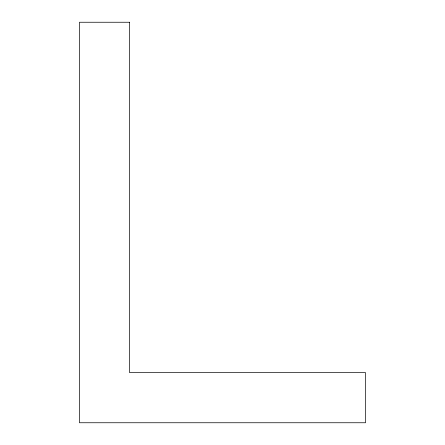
<?xml version="1.0" encoding="UTF-8"?>
<svg xmlns="http://www.w3.org/2000/svg" width="445" height="445" viewBox="0 0 445 445"><rect width="100%" height="100%" fill="white"/><g stroke="black" fill="none" stroke-linecap="round" stroke-linejoin="round"><path stroke-width="0.67" d="M129.584 22.25L79.466 22.25L79.466 422.75L365.534 422.75L365.534 372.632L129.584 372.632L129.584 22.25"/></g></svg>
